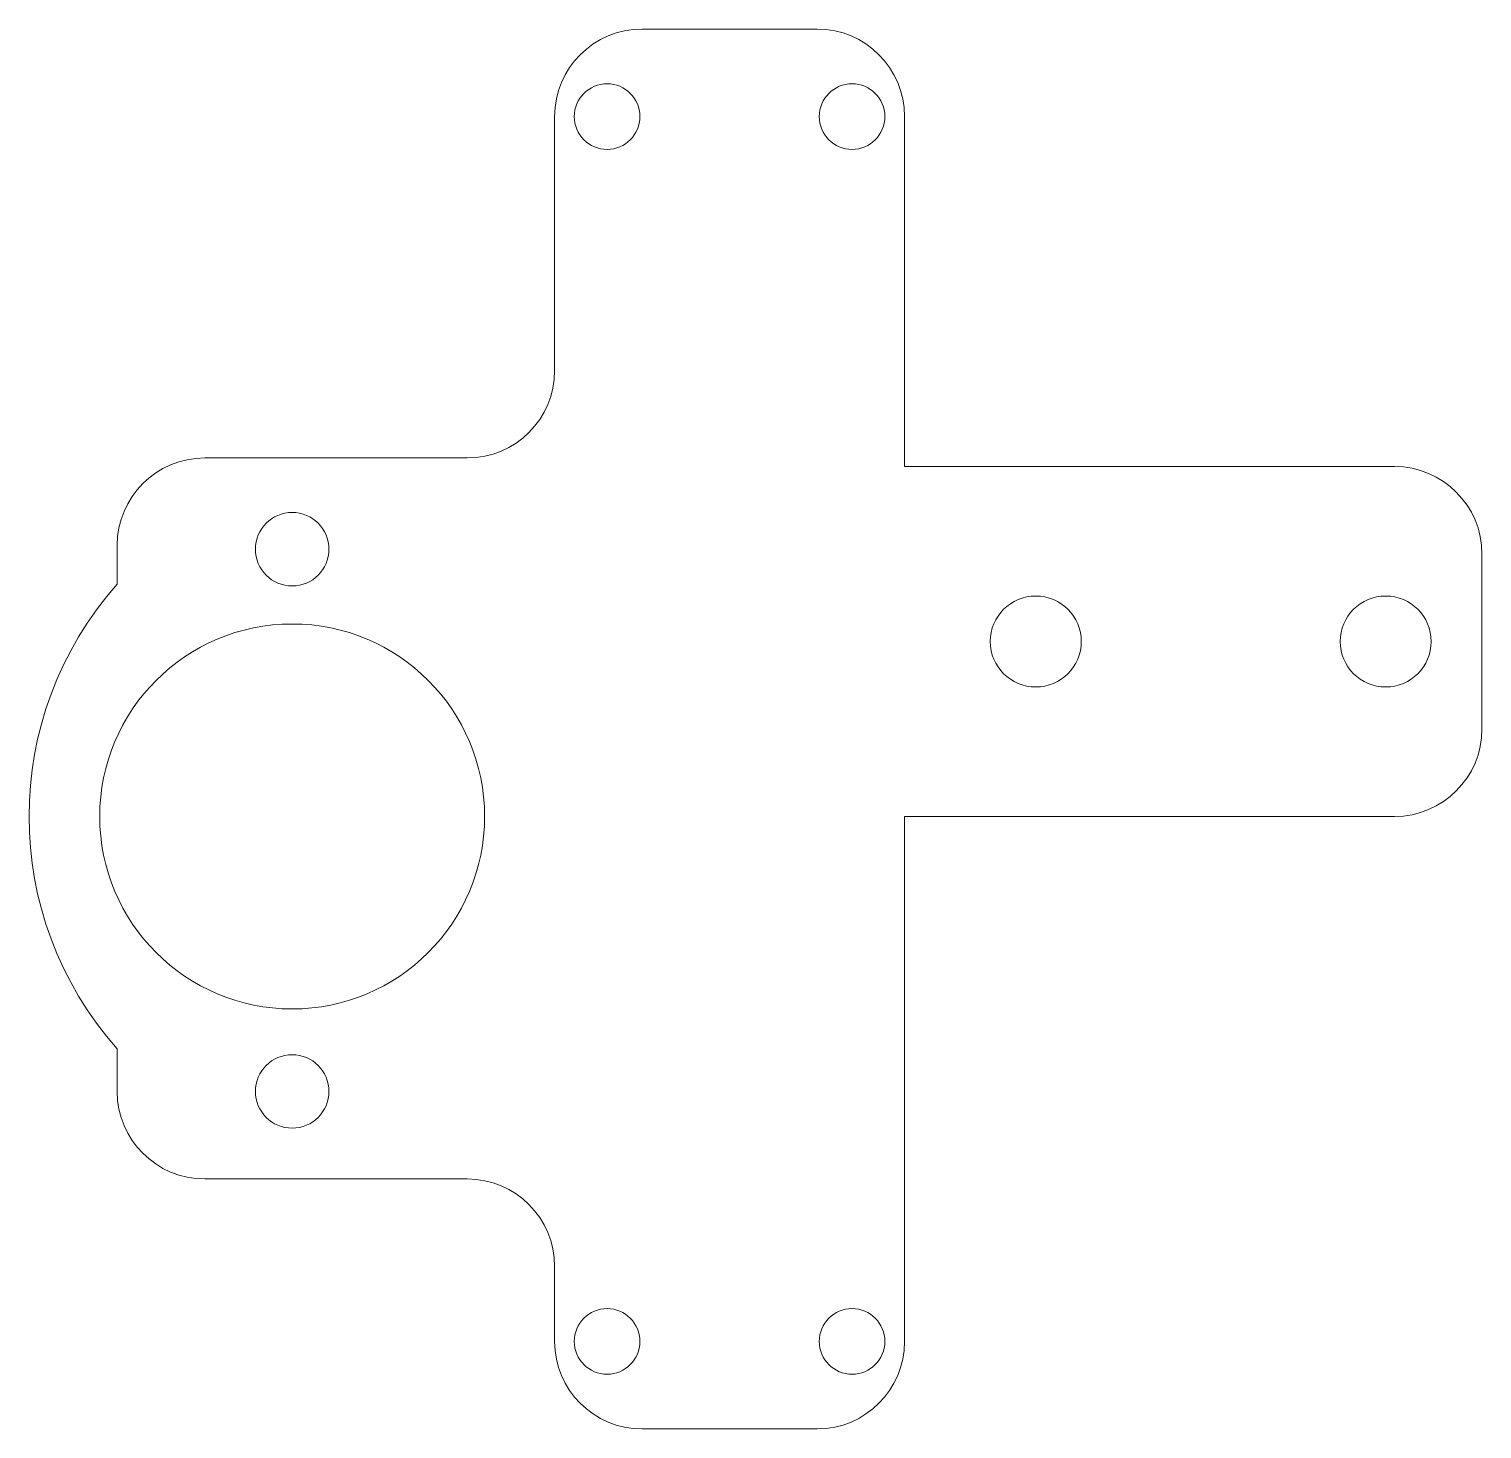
# Model space of a CAD drawing. Header units: millimetres. Extents: x 148 to 231.1, y 104.1 to 184.1.
import ezdxf

# ---------------------------------------------------------------- set-up
doc = ezdxf.new("R2010")
doc.units = ezdxf.units.MM
doc.layers.add('VISIBLE', color=7, linetype='Continuous', lineweight=0)

msp = doc.modelspace()

# ---------------------------------------------------------------- linework, layer by layer
at = {"layer": 'VISIBLE'}
for p, q in [((183.055, 184.142), (193.055, 184.142)), ((178.055, 164.629), (178.055, 179.142)), ((198.055, 179.142), (198.055, 159.142)), ((158.055, 159.629), (173.055, 159.629)), ((198.055, 159.142), (226.055, 159.142)), ((153.055, 152.413), (153.055, 154.629)), ((231.055, 154.142), (231.055, 144.142)), ((226.055, 139.142), (198.055, 139.142)), ((198.055, 139.142), (198.055, 109.142)), ((153.055, 123.429), (153.055, 125.87)), ((173.055, 118.429), (158.055, 118.429)), ((178.055, 109.142), (178.055, 113.429)), ((193.055, 104.142), (183.055, 104.142))]:
    msp.add_line(p, q, dxfattribs=at)
for centre, radius in [((181.055, 179.142), 1.875), ((195.055, 179.142), 1.875), ((163.055, 154.417), 2.1), ((205.555, 149.142), 2.6), ((225.555, 149.142), 2.6), ((163.055, 139.142), 11), ((163.055, 123.429), 2.1), ((181.055, 109.142), 1.875), ((195.055, 109.142), 1.875)]:
    msp.add_circle(centre, radius, dxfattribs=at)
for centre, radius, start, end in [((183.055, 179.142), 5, 90, 180), ((193.055, 179.142), 5, 0, 90), ((173.055, 164.629), 5, 270, 0), ((158.055, 154.629), 5, 90, 180), ((226.055, 154.142), 5, 0, 90), ((168.017, 139.142), 20, 138.4269, 221.5731), ((226.055, 144.142), 5, 270, 0), ((158.055, 123.429), 5, 180, 270), ((173.055, 113.429), 5, 0, 90), ((183.055, 109.142), 5, 180, 270), ((193.055, 109.142), 5, 270, 0)]:
    msp.add_arc(centre, radius, start, end, dxfattribs=at)

doc.saveas('drawing.dxf')
